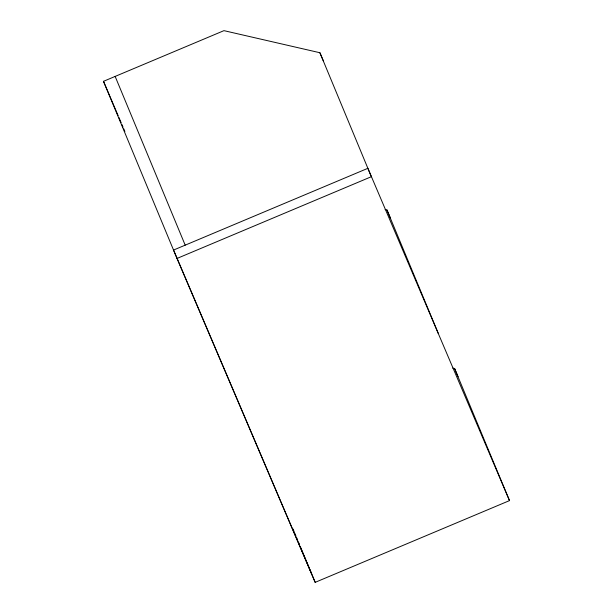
<?xml version="1.0" encoding="UTF-8"?>
<svg xmlns="http://www.w3.org/2000/svg" width="613" height="613" viewBox="0 0 613 613"><rect width="100%" height="100%" fill="white"/><g stroke="black" fill="none" stroke-linecap="round" stroke-linejoin="round"><path stroke-width="0.92" d="M452.731 368.106L454.593 368.536L509.51 500.606L315.174 582.35L177.019 258.448L103.49 81.322L223.952 30.65L319.894 52.733L323.35 60.833M177.019 258.448L371.355 176.705L319.894 52.733M385.094 209.531L386.956 209.96L390.412 218.059M454.593 368.536L458.049 376.635M509.51 500.606L367.869 168.314L173.533 250.058L311.688 573.96M103.49 81.322L118.133 115.642M118.884 117.405L121.136 122.684M121.887 124.447L123.014 127.09M123.765 128.845L124.891 131.488M386.956 209.96L438.387 333.641M115.152 76.418L185.195 245.154M292.983 528.904L294.087 531.555M294.822 533.318L295.918 535.969M296.654 537.739L297.749 540.39M298.485 542.153L299.588 544.804M300.316 546.574L315.174 582.35"/></g></svg>
